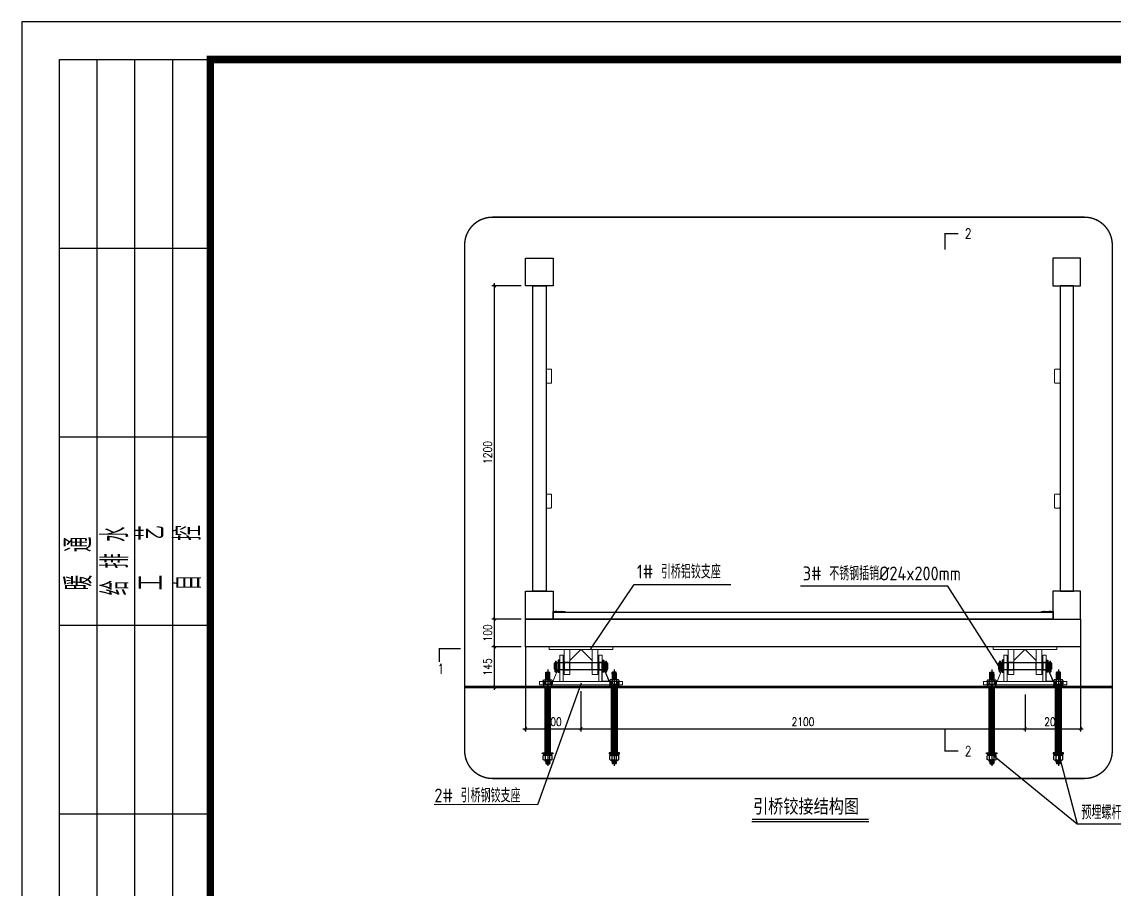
# Model space of a CAD drawing. Extents: x -259369 to -50372, y -155978 to 198088.
# Drawn here: x -107106 to -103170, y 34081 to 37206 of the extents above; entities that cross this region are included whole.
import ezdxf
from ezdxf.enums import TextEntityAlignment as Align

# ---------------------------------------------------------------- set-up
doc = ezdxf.new("R2010")
doc.units = 0
doc.header["$LTSCALE"] = 1000
doc.header["$MEASUREMENT"] = 0
for name, pattern in [('BLTA11-LD-L-4001_Plot Plan for Seawater Intake System_20140729$0$CENTER2', [1.125, 0.75, -0.125, 0.125, -0.125]), ('BLTA11-LD-L-4001_Plot Plan for Seawater Intake System_20140729$0$PHANTOM2', [1.25, 0.625, -0.125, 0.125, -0.125, 0.125, -0.125]), ('CENTER', [2, 1.25, -0.25, 0.25, -0.25]), ('DASHDOT2', [12.7, 6.35, -3.175, 0, -3.175]), ('DIVIDEX2', [63.5, 25.4, -12.7, 0, -12.7, 0, -12.7])]:
    doc.linetypes.add(name, pattern=pattern)
for name, color, linetype in [('BS-Annectent', 115, 'Continuous'), ('BS-Index symbol', 35, 'Continuous'), ('hjh文字', 7, 'Continuous'), ('HR-dimension', 9, 'Continuous'), ('HR-Indentifier', 6, 'Continuous'), ('HR-Structure', 5, 'Continuous'), ('HR-text', 2, 'Continuous'), ('标注', 9, 'Continuous'), ('铝横梁', 220, 'Continuous'), ('铝通', 4, 'Continuous'), ('面板', 44, 'Continuous')]:
    doc.layers.add(name, color=color, linetype=linetype)
doc.layers.add('型材', color=7, linetype='Continuous', lineweight=15)
doc.layers.add('结构', color=52, linetype='Continuous', lineweight=18)
doc.styles.add('HZTXT', font='txtw.shx', dxfattribs={"width": 0.8, "bigfont": 'hztxtw.shx'})
doc.styles.get("Standard").update_dxf_attribs({"font": 'gbenor.shx', "bigfont": 'gbcbig.shx'})
doc.styles.add('工程字体', font='', dxfattribs={"width": 0.8})
doc.styles.get('工程字体').set_extended_font_data('SimSun')
doc.dimstyles.new('HR-A2-DIM10', dxfattribs={"dimscale": 10, "dimtxt": 3, "dimasz": 1, "dimexe": 1, "dimexo": 1.5, "dimgap": 1, "dimtad": 1, "dimdec": 1, "dimdsep": 46, "dimtxsty": 'HZTXT', "dimblk": 'ARCHTICK', "dimcen": 0, "dimdle": 1, "dimclrd": 256, "dimclre": 256, "dimclrt": 6, "dimadec": 1, "dimazin": 0, "dimtfac": 1, "dimtdec": 1, "dimtix": 1, "dimtmove": 2, "dimatfit": 3, "dimfxl": 15, "dimtolj": 1, "dimtzin": 0, "dimarcsym": 1})
doc.dimstyles.new('HR-BI-DIM5', dxfattribs={"dimscale": 6, "dimtxt": 5, "dimasz": 1, "dimexe": 1, "dimexo": 1.5, "dimgap": 2, "dimtad": 1, "dimdec": 1, "dimdsep": 46, "dimtxsty": 'HZTXT', "dimcen": 0, "dimdle": 1, "dimclrd": 256, "dimclre": 256, "dimclrt": 2, "dimadec": 1, "dimazin": 0, "dimtfac": 1, "dimtdec": 1, "dimtix": 1, "dimtmove": 2, "dimatfit": 3, "dimfxl": 1, "dimtfill": 1, "dimtolj": 1, "dimtzin": 0, "dimarcsym": 1})

# ---------------------------------------------------------------- blocks, each defined once
blk = doc.blocks.new('$TITLEBLK$00000095')
for p, q in [((-150, 20), (-150, 0)), ((-150, 20), (0, 20)), ((-125, 20), (-125, 0)), ((-100, 20), (-100, 0)), ((-75, 20), (-75, 0)), ((-75, 20), (-75, 0)), ((-50, 20), (-50, 0)), ((-25, 20), (-25, 0)), ((0, 20), (0, 0)), ((-150, 15), (-75, 15)), ((-75, 15), (0, 15)), ((-150, 10), (-75, 10)), ((-75, 10), (0, 10)), ((-150, 5), (-75, 5)), ((-75, 5), (0, 5))]:
    blk.add_line(p, q)
at = {"width": 0.8}
for s, p in [('建   筑', (-146.45, 15.65)), ('暖  通', (-70.35, 15.73)), ('结   构', (-146.45, 10.91)), ('给 排 水', (-71.03, 10.9)), ('电   气', (-146.45, 5.65)), ('工   艺', (-70.35, 6.13)), ('通   讯', (-146.45, 0.88)), ('自   控', (-70.35, 1.24))]:
    blk.add_text(s, height=3.509, dxfattribs=at).set_placement(p)
blk = doc.blocks.new('rgthtyjyuk')
blk.add_lwpolyline([(0, 0), (420, 0), (420, 297), (0, 297)], close=True)
at = {"const_width": 1}
blk.add_lwpolyline([(25, 5), (415, 5), (415, 292), (25, 292)], close=True, dxfattribs=at)
at = {"rotation": 90}
blk.add_blockref('$TITLEBLK$00000095', (25, 292), dxfattribs=at)
blk = doc.blocks.new('*U215')
blk.add_line((0, 0), (42.13, 0))
at = {"const_width": 0.5}
blk.add_lwpolyline([(0, 0.75), (42.13, 0.75)], dxfattribs=at)
at = {"style": '工程字体', "width": 0.8}
blk.add_attdef('图名标注', (0.42, 3), '', height=5, dxfattribs=at)
blk = doc.blocks.new('_ArchTick')
at = {"color": 0, "linetype": 'ByBlock', "const_width": 0.4}
blk.add_lwpolyline([(-0.5, -0.5), (0.5, 0.5)], dxfattribs=at)
blk = doc.blocks.new('*D1912')
at = {"layer": 'Defpoints', "color": 0, "ltscale": 1.5, "transparency": 16777216}
for p in [(-105403, 34954.3), (-105291.5, 34954.3), (-105291.5, 34809.1, 0)]:
    blk.add_point(p, dxfattribs=at)
at = {"layer": 'HR-dimension', "lineweight": -2, "ltscale": 1.5, "transparency": 16777216}
for p, q in [((-105306.5, 34954.3), (-105413, 34954.3)), ((-105403, 34799.1), (-105403, 34964.3)), ((-105306.5, 34809.1), (-105413, 34809.1))]:
    blk.add_line(p, q, dxfattribs=at)
at = {"layer": 'HR-dimension', "lineweight": -2, "ltscale": 1.5, "transparency": 16777216, "xscale": 10, "yscale": 10, "zscale": 10}
for p, rotation in [((-105403, 34954.3), 90), ((-105403, 34809.1), 270)]:
    blk.add_blockref('_ArchTick', p, dxfattribs=dict(at, rotation=rotation))
at = {"layer": 'HR-dimension', "color": 6, "ltscale": 1.5, "transparency": 16777216, "insert": (-105428, 34881.7), "char_height": 30, "attachment_point": 5, "rotation": 90, "style": 'HZTXT'}
blk.add_mtext('\\A1;145', dxfattribs=at)
blk = doc.blocks.new('A$C53155591')
at = {"layer": 'BS-Annectent'}
for p, q in [((8.8, 0.4), (3.9, 2.2)), ((24, 16.3), (11.3, 16.3)), ((24, 8.2), (11.3, 8.2)), ((8.8, -2.2), (3.9, -0.4)), ((24, -8.2), (11.3, -8.2)), ((24, -16.3), (11.3, -16.3))]:
    blk.add_line(p, q, dxfattribs=at)
for points in [[(3.9, -18.8), (0, -18.8), (0, 18.8), (3.9, 18.8)], [(8.8, -14.7), (8.8, 14.7), (3.9, 14.7), (3.9, -14.7)]]:
    blk.add_lwpolyline(points, close=True, dxfattribs=at)
for points in [[(11.3, 16.3, 0.612824), (11.3, 8.2, 0.305874), (11.3, -8.2, 0.612824), (11.3, -16.3)], [(24, 16.3, -0.612824), (24, 8.2, -0.305874), (24, -8.2, -0.612824), (24, -16.3)]]:
    blk.add_lwpolyline(points, format="xyb", dxfattribs=at)
blk = doc.blocks.new('A$C3497b61f')
at = {"color": 1, "linetype": 'DASHDOT2'}
blk.add_line((-309.5, 0), (37.4, 0), dxfattribs=at)
at = {"layer": 'BS-Annectent'}
for p, q in [((-300.6, -5.4), (-300.6, 5.4)), ((-294.1, 7.2), (-299.6, 7.2)), ((-294.8, 3.6), (-299.6, 3.6)), ((-294.2, -9.4), (-293, 9.4)), ((-291.1, -9.4), (-289.8, 9.4)), ((-287.9, -9.4), (-286.7, 9.4)), ((-284.8, -9.4), (-283.5, 9.4)), ((-281.7, -9.4), (-280.4, 9.4)), ((-278.5, -9.4), (-277.3, 9.4)), ((-275.4, -9.4), (-274.1, 9.4)), ((-246.6, -0.5), (-245.9, 9.4)), ((-245.9, 9.4), (-246.6, 8.2)), ((-244.4, 6.3), (-245.9, 9.4)), ((-244.4, 6.3), (-245.3, -6.3)), ((-244, -9.4), (-242.8, 9.4)), ((-240.9, -9.4), (-239.6, 9.4)), ((-237.7, -9.4), (-236.5, 9.4)), ((-234.6, -9.4), (-233.3, 9.4)), ((-231.5, -9.4), (-230.2, 9.4)), ((-228.3, -9.4), (-227.1, 9.4)), ((-225.2, -9.4), (-223.9, 9.4)), ((-222, -9.4), (-220.8, 9.4)), ((-218.9, -9.4), (-217.7, 9.4)), ((-215.8, -9.4), (-214.5, 9.4)), ((-212.6, -9.4), (-211.4, 9.4)), ((-209.5, -9.4), (-208.3, 9.4)), ((-206.4, -9.4), (-205.1, 9.4)), ((-203.2, -9.4), (-202, 9.4)), ((-200.1, -9.4), (-198.8, 9.4)), ((-196.9, -9.4), (-195.7, 9.4)), ((-193.8, -9.4), (-192.6, 9.4)), ((-190.7, -9.4), (-189.4, 9.4)), ((-187.5, -9.4), (-186.3, 9.4)), ((-184.4, -9.4), (-183.2, 9.4)), ((-181.3, -9.4), (-180, 9.4)), ((-178.1, -9.4), (-176.9, 9.4)), ((-175, -9.4), (-173.7, 9.4)), ((-171.9, -9.4), (-170.6, 9.4)), ((-168.7, -9.4), (-167.5, 9.4)), ((-165.6, -9.4), (-164.3, 9.4)), ((-162.4, -9.4), (-161.2, 9.4)), ((-159.3, -9.4), (-158.1, 9.4)), ((-156.2, -9.4), (-154.9, 9.4)), ((-153, -9.4), (-151.8, 9.4)), ((-149.9, -9.4), (-148.6, 9.4)), ((-147.2, 6.3), (-148.6, 9.4)), ((-147.2, 6.3), (-148.1, -6.3)), ((-146.8, -9.4), (-145.5, 9.4)), ((-143.6, -9.4), (-142.4, 9.4)), ((-140.5, -9.4), (-139.2, 9.4)), ((-137.3, -9.4), (-136.1, 9.4)), ((-134.2, -9.4), (-133, 9.4)), ((-131.1, -9.4), (-129.8, 9.4)), ((-127.9, -9.4), (-126.7, 9.4)), ((-124.8, -9.4), (-123.5, 9.4)), ((-121.7, -9.4), (-120.4, 9.4)), ((-118.5, -9.4), (-117.3, 9.4)), ((-115.8, 6.3), (-116.7, -6.3)), ((-115.4, -9.4), (-114.1, 9.4)), ((-112.2, -9.4), (-111, 9.4)), ((-109.1, -9.4), (-107.9, 9.4)), ((-106, -9.4), (-104.7, 9.4)), ((-102.8, -9.4), (-101.6, 9.4)), ((-99.7, -9.4), (-98.4, 9.4)), ((-96.6, -9.4), (-95.3, 9.4)), ((-93.4, -9.4), (-92.2, 9.4)), ((-90.3, -9.4), (-89, 9.4)), ((-87.1, -9.4), (-85.9, 9.4)), ((-84, -9.4), (-82.8, 9.4)), ((-80.9, -9.4), (-79.6, 9.4)), ((-77.7, -9.4), (-76.5, 9.4)), ((-74.6, -9.4), (-73.3, 9.4)), ((-71.5, -9.4), (-70.2, 9.4)), ((-68.3, -9.4), (-67.1, 9.4)), ((-65.2, -9.4), (-63.9, 9.4)), ((-62, -9.4), (-60.8, 9.4)), ((-58.9, -9.4), (-57.7, 9.4)), ((-55.8, -9.4), (-54.5, 9.4)), ((-52.6, -9.4), (-51.4, 9.4)), ((-49.5, -9.4), (-48.3, 9.4)), ((-46.4, -9.4), (-45.1, 9.4)), ((-43.2, -9.4), (-42, 9.4)), ((-40.1, -9.4), (-38.8, 9.4)), ((-36.9, -9.4), (-35.7, 9.4)), ((-33.8, -9.4), (-32.6, 9.4)), ((-30.7, -9.4), (-29.4, 9.4)), ((-27.5, -9.4), (-26.3, 9.4)), ((-24.4, -9.4), (-23.2, 9.4)), ((-21.3, -9.4), (-20, 9.4)), ((-18.1, -9.4), (-16.9, 9.4)), ((-15, -9.4), (-13.7, 9.4)), ((-12.3, 6.3), (-13.2, -6.3)), ((-10.6, 9.4), (-12.3, 6.3)), ((-11.9, -9.4), (-10.6, 9.4)), ((-10, 8.1), (-10.6, 9.4)), ((-1.2, 0.4), (-6.1, 2.2)), ((-1.2, 12.2), (-1.2, -12.2)), ((14, 16.3), (1.3, 16.3)), ((14, 8.2), (1.3, 8.2)), ((16.5, 12.2), (16.5, -12.2)), ((17.4, 6.3), (16.5, 8.2)), ((17.4, 6.3), (16.5, -6.3)), ((19.1, 9.4), (17.4, 6.3)), ((19.1, 9.4), (17.8, -9.4)), ((20.5, 6.3), (19.1, 9.4)), ((20.5, 6.3), (19.6, -6.3)), ((22.2, 9.4), (20.5, 6.3)), ((22.2, 9.4), (21, -9.4)), ((23.7, 6.3), (22.2, 9.4)), ((23.7, 6.3), (22.8, -6.3)), ((23.2, 7.2), (28.5, 7.2)), ((23.5, 3.6), (28.5, 3.6)), ((29.4, -5.4), (29.4, 5.4)), ((-295.3, -3.6), (-299.6, -3.6)), ((-295.1, -7.2), (-299.6, -7.2)), ((-245.3, -6.3), (-246.6, -8.4)), ((-11.9, -9.4), (-13.2, -6.3)), ((-10, -6.3), (-11.9, -9.4)), ((-10, -5.7), (-10, -6.3)), ((-1.2, -2.2), (-6.1, -0.4)), ((14, -8.2), (1.3, -8.2)), ((14, -16.3), (1.3, -16.3)), ((17.8, -9.4), (16.5, -6.3)), ((19.6, -6.3), (17.8, -9.4)), ((21, -9.4), (19.6, -6.3)), ((22.8, -6.3), (21, -9.4)), ((22.2, -7.2), (28.5, -7.2)), ((23, -3.6), (28.5, -3.6))]:
    blk.add_line(p, q, dxfattribs=at)
for points in [[(-299.6, -7.2, -0.516475), (-299.6, -3.6, -0.258238), (-299.6, 3.6, -0.516475), (-299.6, 7.2)], [(1.3, 16.3, 0.612824), (1.3, 8.2, 0.305874), (1.3, -8.2, 0.612824), (1.3, -16.3)], [(14, 16.3, -0.612824), (14, 8.2, -0.305874), (14, -8.2, -0.612824), (14, -16.3)], [(28.5, -7.2, 0.516475), (28.5, -3.6, 0.258238), (28.5, 3.6, 0.516475), (28.5, 7.2)]]:
    blk.add_lwpolyline(points, format="xyb", dxfattribs=at)
blk.add_lwpolyline([(-10, 9.9), (-246.6, 9.9), (-246.6, -9.9), (-10, -9.9)], dxfattribs=at)
for points in [[(-6.1, -18.8), (-10, -18.8), (-10, 18.8), (-6.1, 18.8)], [(-1.2, -14.7), (-1.2, 14.7), (-6.1, 14.7), (-6.1, -14.7)]]:
    blk.add_lwpolyline(points, close=True, dxfattribs=at)
at = {"layer": 'HR-dimension', "rotation": 180}
blk.add_blockref('A$C53155591', (-246.6, 0), dxfattribs=at)
blk = doc.blocks.new('*D1944')
at = {"layer": 'Defpoints', "color": 0, "ltscale": 1.5, "transparency": 16777216}
for p in [(-105291.5, 34970.9, 0), (-105091.5, 34797.1), (-105091.5, 34659)]:
    blk.add_point(p, dxfattribs=at)
at = {"layer": 'HR-dimension', "lineweight": -2, "ltscale": 1.5, "transparency": 16777216}
for p, q in [((-105291.5, 34955.9), (-105291.5, 34649)), ((-105091.5, 34782.1), (-105091.5, 34649)), ((-105301.5, 34659), (-105081.5, 34659))]:
    blk.add_line(p, q, dxfattribs=at)
at = {"layer": 'HR-dimension', "lineweight": -2, "ltscale": 1.5, "transparency": 16777216, "xscale": 10, "yscale": 10, "zscale": 10, "rotation": 180}
blk.add_blockref('_ArchTick', (-105291.5, 34659), dxfattribs=at)
at = {"layer": 'HR-dimension', "lineweight": -2, "ltscale": 1.5, "transparency": 16777216, "xscale": 10, "yscale": 10, "zscale": 10}
blk.add_blockref('_ArchTick', (-105091.5, 34659), dxfattribs=at)
at = {"layer": 'HR-dimension', "color": 6, "ltscale": 1.5, "transparency": 16777216, "insert": (-105191.5, 34684), "char_height": 30, "attachment_point": 5, "style": 'HZTXT'}
blk.add_mtext('\\A1;200', dxfattribs=at)
blk = doc.blocks.new('*D1945')
at = {"layer": 'Defpoints', "color": 0, "ltscale": 1.5, "transparency": 16777216}
for p in [(-105091.5, 34809.1), (-103491.5, 34797.1), (-103491.5, 34659)]:
    blk.add_point(p, dxfattribs=at)
at = {"layer": 'HR-dimension', "lineweight": -2, "ltscale": 1.5, "transparency": 16777216}
for p, q in [((-105091.5, 34794.1), (-105091.5, 34649)), ((-103491.5, 34782.1), (-103491.5, 34649)), ((-105101.5, 34659), (-103481.5, 34659))]:
    blk.add_line(p, q, dxfattribs=at)
at = {"layer": 'HR-dimension', "lineweight": -2, "ltscale": 1.5, "transparency": 16777216, "xscale": 10, "yscale": 10, "zscale": 10, "rotation": 180}
blk.add_blockref('_ArchTick', (-105091.5, 34659), dxfattribs=at)
at = {"layer": 'HR-dimension', "lineweight": -2, "ltscale": 1.5, "transparency": 16777216, "xscale": 10, "yscale": 10, "zscale": 10}
blk.add_blockref('_ArchTick', (-103491.5, 34659), dxfattribs=at)
at = {"layer": 'HR-dimension', "color": 6, "ltscale": 1.5, "transparency": 16777216, "insert": (-104291.5, 34684), "char_height": 30, "attachment_point": 5, "style": 'HZTXT'}
blk.add_mtext('\\A1;2100', dxfattribs=at)
blk = doc.blocks.new('*D1946')
at = {"layer": 'Defpoints', "color": 0, "ltscale": 1.5, "transparency": 16777216}
for p in [(-103291.5, 34970.9, 0), (-103491.5, 34797.1), (-103291.5, 34659)]:
    blk.add_point(p, dxfattribs=at)
at = {"layer": 'HR-dimension', "lineweight": -2, "ltscale": 1.5, "transparency": 16777216}
for p, q in [((-103291.5, 34955.9), (-103291.5, 34649)), ((-103491.5, 34782.1), (-103491.5, 34649)), ((-103501.5, 34659), (-103281.5, 34659))]:
    blk.add_line(p, q, dxfattribs=at)
at = {"layer": 'HR-dimension', "lineweight": -2, "ltscale": 1.5, "transparency": 16777216, "xscale": 10, "yscale": 10, "zscale": 10, "rotation": 180}
blk.add_blockref('_ArchTick', (-103491.5, 34659), dxfattribs=at)
at = {"layer": 'HR-dimension', "lineweight": -2, "ltscale": 1.5, "transparency": 16777216, "xscale": 10, "yscale": 10, "zscale": 10}
blk.add_blockref('_ArchTick', (-103291.5, 34659), dxfattribs=at)
at = {"layer": 'HR-dimension', "color": 6, "ltscale": 1.5, "transparency": 16777216, "insert": (-103391.5, 34684), "char_height": 30, "attachment_point": 5, "style": 'HZTXT'}
blk.add_mtext('\\A1;200', dxfattribs=at)
blk = doc.blocks.new('Fushou')
at = {"layer": '型材'}
blk.add_lwpolyline([(320873, 174507.1, 0.414214), (320878, 174512.1), (320878, 174602.1, 0.414214), (320873, 174607.1), (320843, 174607.1, 0.414214), (320838, 174602.1), (320838, 174512.1, 0.414214), (320843, 174507.1)], format="xyb", close=True, dxfattribs=at)
at = {"layer": '型材', "elevation": 0}
blk.add_lwpolyline([(320873, 173607.1, 0.414214), (320878, 173612.1), (320878, 173702.1, 0.414214), (320873, 173707.1), (320843, 173707.1, 0.414214), (320838, 173702.1), (320838, 173612.1, 0.414214), (320843, 173607.1)], format="xyb", close=True, dxfattribs=at)
at = {"layer": '铝横梁', "color": 6}
blk.add_lwpolyline([(320742, 175207.1), (320838, 175207.1), (320838, 173007.1), (320742, 173007.1)], close=True, dxfattribs=at)
at = {"layer": '铝通'}
for points in [[(320690, 175207.1), (320690, 175407.1), (320890, 175407.1), (320890, 175207.1), (320690, 175207.1)], [(320690, 172807.1), (320690, 173007.1), (320890, 173007.1), (320890, 172807.1), (320690, 172807.1)]]:
    blk.add_lwpolyline(points, dxfattribs=at)
blk = doc.blocks.new('接岸铝支座')
at = {"color": 1, "linetype": 'BLTA11-LD-L-4001_Plot Plan for Seawater Intake System_20140729$0$CENTER2', "ltscale": 5}
for points in [[(394146.5, 96616.9), (394146.5, 96596.9), (394120.5, 96596.9), (394120.5, 96616.9)], [(394146.5, 96495.9), (394146.5, 96515.9), (394120.5, 96515.9), (394120.5, 96495.9)]]:
    blk.add_lwpolyline(points, close=True, dxfattribs=at)
at = {"layer": '型材'}
for points in [[(394063.5, 96441.4), (394063.5, 96671.4), (394073.5, 96671.4), (394073.5, 96441.4)], [(394163.5, 96616.9), (394163.5, 96596.9), (394073.5, 96596.9), (394073.5, 96616.9)], [(394073.5, 96556.9), (394113.5, 96596.9), (394073.5, 96596.9)], [(394073.5, 96555.9), (394113.5, 96515.9), (394073.5, 96515.9)], [(394163.5, 96495.9), (394163.5, 96515.9), (394073.5, 96515.9), (394073.5, 96495.9)]]:
    blk.add_lwpolyline(points, close=True, dxfattribs=at)
blk = doc.blocks.new('接岸钢支座')
at = {"color": 1, "linetype": 'BLTA11-LD-L-4001_Plot Plan for Seawater Intake System_20140729$0$PHANTOM2', "ltscale": 5}
for p, q in [((394020.5, 96870), (394020.5, 96882)), ((394031.5, 96859.3), (394031.5, 96889.3)), ((394042.5, 96870), (394042.5, 96882)), ((394260.5, 96870), (394260.5, 96882)), ((394271.5, 96859.3), (394271.5, 96889.3)), ((394282.5, 96870), (394282.5, 96882))]:
    blk.add_line(p, q, dxfattribs=at)
blk.add_lwpolyline([(394252.5, 96870), (394227.5, 96870), (394227.5, 96810)], close=True)
for points in [[(394075.5, 96802), (394087.5, 96802), (394087.5, 96828), (394075.5, 96828)], [(394227.5, 96802), (394215.5, 96802), (394215.5, 96828), (394227.5, 96828)]]:
    blk.add_lwpolyline(points, close=True, dxfattribs=at)
at = {"layer": '结构'}
for points in [[(394301.5, 96882), (394001.5, 96882), (394001.5, 96870), (394301.5, 96870)], [(394050.5, 96870), (394075.5, 96870), (394075.5, 96810)], [(394075.5, 96775), (394087.5, 96775), (394087.5, 96870), (394075.5, 96870)], [(394227.5, 96775), (394215.5, 96775), (394215.5, 96870), (394227.5, 96870)]]:
    blk.add_lwpolyline(points, close=True, dxfattribs=at)
blk = doc.blocks.new('Split_Pins_GB91')
at = {"color": 8, "linetype": 'Continuous', "lineweight": 15}
for p, q in [((-3.4, 6.3), (-6.9, 3.1)), ((0, 4.7), (0, -4.7)), ((-3.4, -6.3), (-6.9, -3.1))]:
    blk.add_line(p, q, dxfattribs=at)
at = {"color": 7, "linetype": 'Continuous', "lineweight": 15}
for p, q in [((50, 4.7), (0, 4.7)), ((0, 0), (56.3, 0)), ((50, 4.7), (50, 0)), ((56.3, -4.7), (56.3, 0)), ((0, -4.7), (56.3, -4.7))]:
    blk.add_line(p, q, dxfattribs=at)
for centre, radius, start, end in [((-10.5, 0), 9.5, 41.31782, 318.68218), ((-10.5, 0), 4.75, 41.31782, 318.68218), ((0, 9.2), 9.23, 221.31782, 270), ((0, -9.2), 9.23, 90, 138.68218), ((0, 9.2), 4.48, 221.31782, 270), ((0, -9.2), 4.48, 90, 138.68218)]:
    blk.add_arc(centre, radius, start, end, dxfattribs=at)
blk = doc.blocks.new('PIN-M24x200')
for points in [[(38986.9, 4427.6), (38986.9, 4451.6), (38985.9, 4450.6), (38985.9, 4428.6), (38986.9, 4427.6)], [(39174.9, 4427.6), (39175.9, 4428.6), (39175.9, 4450.6), (39174.9, 4451.6), (39174.9, 4427.6)]]:
    blk.add_lwpolyline(points)
for points in [[(38986.9, 4451.6), (39174.9, 4451.6), (39174.9, 4427.6), (38986.9, 4427.6)], [(38998.5, 4417.6), (39002.5, 4417.6), (39002.5, 4461.6), (38998.5, 4461.6)], [(39163.3, 4417.6), (39159.3, 4417.6), (39159.3, 4461.6), (39163.3, 4461.6)]]:
    blk.add_lwpolyline(points, close=True)
at = {"layer": '标注', "color": 1, "linetype": 'CENTER', "ltscale": 0.1}
for centre in [(38991.9, 4439.6), (39169.9, 4439.6)]:
    blk.add_circle(centre, 2.5, dxfattribs=at)
at = {"yscale": 0.5315191496507999, "zscale": 0.5315191496507999}
for p, xscale, rotation in [((38991.9, 4427.6), -0.5315191496507999, 270), ((39169.9, 4427.6), 0.5315191496507999, 90.00000000000001)]:
    blk.add_blockref('Split_Pins_GB91', p, dxfattribs=dict(at, xscale=xscale, rotation=rotation))
blk = doc.blocks.new('*D1947')
at = {"layer": 'Defpoints', "color": 0, "ltscale": 1.5, "transparency": 16777216}
for p in [(-105403, 35054.3), (-105291.5, 35054.3), (-105291.5, 34954.3)]:
    blk.add_point(p, dxfattribs=at)
at = {"layer": 'HR-dimension', "lineweight": -2, "ltscale": 1.5, "transparency": 16777216}
for p, q in [((-105306.5, 35054.3), (-105413, 35054.3)), ((-105403, 34944.3), (-105403, 35064.3)), ((-105306.5, 34954.3), (-105413, 34954.3))]:
    blk.add_line(p, q, dxfattribs=at)
at = {"layer": 'HR-dimension', "lineweight": -2, "ltscale": 1.5, "transparency": 16777216, "xscale": 10, "yscale": 10, "zscale": 10}
for p, rotation in [((-105403, 35054.3), 90), ((-105403, 34954.3), 270)]:
    blk.add_blockref('_ArchTick', p, dxfattribs=dict(at, rotation=rotation))
at = {"layer": 'HR-dimension', "color": 6, "ltscale": 1.5, "transparency": 16777216, "insert": (-105428, 35004.3), "char_height": 30, "attachment_point": 5, "rotation": 90, "style": 'HZTXT'}
blk.add_mtext('\\A1;100', dxfattribs=at)
blk = doc.blocks.new('*D1948')
at = {"layer": 'Defpoints', "color": 0, "ltscale": 1.5, "transparency": 16777216}
for p in [(-105403, 36254.3), (-105291.5, 36254.3), (-105291.5, 35054.3)]:
    blk.add_point(p, dxfattribs=at)
at = {"layer": 'HR-dimension', "lineweight": -2, "ltscale": 1.5, "transparency": 16777216}
for p, q in [((-105306.5, 36254.3), (-105413, 36254.3)), ((-105403, 35044.3), (-105403, 36264.3)), ((-105306.5, 35054.3), (-105413, 35054.3))]:
    blk.add_line(p, q, dxfattribs=at)
at = {"layer": 'HR-dimension', "lineweight": -2, "ltscale": 1.5, "transparency": 16777216, "xscale": 10, "yscale": 10, "zscale": 10}
for p, rotation in [((-105403, 36254.3), 90), ((-105403, 35054.3), 270)]:
    blk.add_blockref('_ArchTick', p, dxfattribs=dict(at, rotation=rotation))
at = {"layer": 'HR-dimension', "color": 6, "ltscale": 1.5, "transparency": 16777216, "insert": (-105428, 35654.3), "char_height": 30, "attachment_point": 5, "rotation": 90, "style": 'HZTXT'}
blk.add_mtext('\\A1;1200', dxfattribs=at)

msp = doc.modelspace()

# ---------------------------------------------------------------- linework, layer by layer
at = {"elevation": 0}
msp.add_lwpolyline([(-103291.49, 34954.29), (-105291.5, 34954.29), (-105291.5, 35054.29), (-103291.49, 35054.29)], close=True, dxfattribs=at)
at = {"layer": 'BS-Index symbol', "color": 1, "linetype": 'DIVIDEX2', "const_width": 5, "flags": 128}
msp.add_lwpolyline([(-105410.64, 36502.07), (-103277.18, 36502.07, -0.4142136), (-103177.18, 36402.07), (-103177.18, 34579.86, -0.4142136), (-103277.18, 34479.86), (-105410.64, 34479.86, -0.4142136), (-105510.64, 34579.86), (-105510.64, 36402.07, -0.4142136)], format="xyb", close=True, dxfattribs=at)
at = {"layer": 'HR-Indentifier', "const_width": 4.8}
for points in [[(-103780.46, 36384.95), (-103780.46, 36442.96), (-103732.46, 36442.96)], [(-103780.46, 34655.4), (-103780.46, 34578.6), (-103732.46, 34578.6)]]:
    msp.add_lwpolyline(points, dxfattribs=at)
at = {"layer": 'HR-Indentifier', "const_width": 4.8, "elevation": 0}
msp.add_lwpolyline([(-105524.97, 34948.09), (-105601.77, 34948.09), (-105601.77, 34900.09)], dxfattribs=at)
at = {"layer": 'HR-Structure', "lineweight": 50, "ltscale": 5}
msp.add_line((-103177.18, 34809.06), (-105510.64, 34809.06), dxfattribs=at)
at = {"layer": '型材', "color": 4, "elevation": 0}
for points in [[(-105182.55, 35082.34, 0.4142136), (-105183.12, 35082.34), (-105184.05, 35081.41, -0.1989124), (-105184.33, 35081.29), (-105192.5, 35081.29, 0.4142136), (-105193.5, 35080.29), (-105193.5, 35057.79, 0.4142136), (-105193, 35057.29), (-105192, 35057.29, 0.4142136), (-105191.5, 35057.79), (-105191.5, 35079.29), (-105148.8, 35079.29, 0.6656441), (-105148.59, 35079.8, 0.2007367), (-105152.15, 35081.29), (-105157.67, 35081.29, -0.1989124), (-105157.96, 35081.41), (-105158.89, 35082.34, 0.4142136), (-105159.45, 35082.34), (-105160.22, 35081.58, -0.4142136), (-105160.78, 35081.58), (-105161.55, 35082.34, 0.4142136), (-105162.12, 35082.34), (-105163.05, 35081.41, -0.1989124), (-105163.33, 35081.29), (-105178.67, 35081.29, -0.1989124), (-105178.96, 35081.41), (-105179.89, 35082.34, 0.4142136), (-105180.45, 35082.34), (-105181.22, 35081.58, -0.4142136), (-105181.78, 35081.58)], [(-103400.44, 35082.34, -0.4142136), (-103399.87, 35082.34), (-103398.94, 35081.41, 0.1989124), (-103398.66, 35081.29), (-103390.49, 35081.29, -0.4142136), (-103389.49, 35080.29), (-103389.49, 35057.79, -0.4142136), (-103389.99, 35057.29), (-103390.99, 35057.29, -0.4142136), (-103391.49, 35057.79), (-103391.49, 35079.29), (-103434.19, 35079.29, -0.6656441), (-103434.4, 35079.8, -0.2007367), (-103430.84, 35081.29), (-103425.32, 35081.29, 0.1989124), (-103425.03, 35081.41), (-103424.1, 35082.34, -0.4142136), (-103423.54, 35082.34), (-103422.77, 35081.58, 0.4142136), (-103422.21, 35081.58), (-103421.44, 35082.34, -0.4142136), (-103420.87, 35082.34), (-103419.94, 35081.41, 0.1989124), (-103419.66, 35081.29), (-103404.32, 35081.29, 0.1989124), (-103404.03, 35081.41), (-103403.1, 35082.34, -0.4142136), (-103402.54, 35082.34), (-103401.77, 35081.58, 0.4142136), (-103401.21, 35081.58)]]:
    msp.add_lwpolyline(points, format="xyb", close=True, dxfattribs=at)
at = {"layer": '面板', "elevation": 0}
msp.add_lwpolyline([(-105191.5, 35054.29), (-105191.5, 35079.29), (-103391.49, 35079.29), (-103391.49, 35054.29)], close=True, dxfattribs=at)

# ---------------------------------------------------------------- block references
at = {"xscale": 27.17490191684078, "yscale": 27.17490191684078, "zscale": 27.17490191684078}
msp.add_blockref('rgthtyjyuk', (-107106.17, 29134.87), dxfattribs=at)
at = {"color": 7, "yscale": 0.4999999999999994, "zscale": 0.4999999999999994}
for p, xscale in [((-265636.51, -51349.28, 0), 0.4999999999999994), ((57053.52, -51349.28, 0), -0.4999999999999994)]:
    msp.add_blockref('Fushou', p, dxfattribs=dict(at, xscale=xscale))
at = {"rotation": 270}
for p in [(-201647.88, 429017.82, 0), (-200047.88, 429017.82, 0)]:
    msp.add_blockref('接岸铝支座', p, dxfattribs=at)
at = {"xscale": -1, "rotation": 180}
for p in [(-499242.96, 131699.3, 0), (-497642.96, 131699.3, 0)]:
    msp.add_blockref('接岸钢支座', p, dxfattribs=at)
at = {"xscale": -1}
for p in [(-66010.6, 30444.68, 0), (-64410.6, 30444.68, 0)]:
    msp.add_blockref('PIN-M24x200', p, dxfattribs=at)
at = {"xscale": 10, "yscale": 10, "zscale": 10}
msp.add_blockref('*U215', (-104475.74, 34324.74, 0), dxfattribs=at).add_auto_attribs({'图名标注': '引桥铰接结构图'})
at = {"layer": 'HR-dimension', "rotation": 270}
for p in [(-105211.5, 34562.51, 0), (-103611.5, 34562.51, 0)]:
    msp.add_blockref('A$C3497b61f', p, dxfattribs=at)
at = {"layer": 'HR-dimension', "xscale": -1, "rotation": 90}
for p in [(-104971.5, 34562.51, 0), (-103371.5, 34562.51, 0)]:
    msp.add_blockref('A$C3497b61f', p, dxfattribs=at)

# ---------------------------------------------------------------- texts
at = {"layer": 'hjh文字'}
for s, p in [('1# 引桥铝铰支座', (-104890.3, 35200.12, 0)), ('3# 不锈钢插销%%C24x200mm', (-104292.44, 35193.54, 0)), ('2# 引桥钢铰支座', (-105619.73, 34393.59, 0)), ('预埋螺杆：M20x300mm', (-103288.28, 34332.72, 0))]:
    msp.add_text(s, height=50, dxfattribs=at).set_placement(p)
at = {"layer": 'HR-text', "style": 'HZTXT', "width": 0.8}
for s, p in [('2', (-103708.78, 36442.95)), ('1', (-105608.55, 34874.52, 0)), ('2', (-103708.78, 34578.59))]:
    msp.add_text(s, height=36, dxfattribs=at).set_placement(p, align=Align.MIDDLE_LEFT)

# ---------------------------------------------------------------- dimensions: what is measured, and where the dimension line sits
at = {"layer": 'HR-dimension', "ltscale": 1.5}
for base, p1, p2, picture, middle in [((-105402.99, 36254.29, 0), (-105291.5, 35054.29, 0), (-105291.5, 36254.29, 0), '*D1948', (-105427.99, 35654.29, 0)), ((-105402.99, 35054.29, 0), (-105291.5, 34954.29, 0), (-105291.5, 35054.29, 0), '*D1947', (-105427.99, 35004.29, 0)), ((-105402.99, 34954.29, 0), (-105291.5, 34809.06), (-105291.5, 34954.29, 0), '*D1912', (-105427.99, 34881.68, 0))]:
    dim = msp.add_linear_dim(base=base, p1=p1, p2=p2, angle=90, dimstyle='HR-A2-DIM10', override={"dimdec": 0}, dxfattribs=at)
    dim.commit()
    dim.dimension.update_dxf_attribs({"geometry": picture, "text_midpoint": middle})
for base, p1, p2, picture, middle in [((-105091.5, 34658.99, 0), (-105291.5, 34970.86), (-105091.5, 34797.06, 0), '*D1944', (-105191.5, 34683.99, 0)), ((-103291.5, 34658.99, 0), (-103491.5, 34797.06, 0), (-103291.5, 34970.86), '*D1946', (-103391.5, 34683.99, 0))]:
    dim = msp.add_linear_dim(base=base, p1=p1, p2=p2, dimstyle='HR-A2-DIM10', dxfattribs=at)
    dim.commit()
    dim.dimension.update_dxf_attribs({"geometry": picture, "text_midpoint": middle})
dim = msp.add_linear_dim(base=(-103491.5, 34658.99, 0), p1=(-105091.5, 34809.06, 0), p2=(-103491.5, 34797.06, 0), text='2100', dimstyle='HR-A2-DIM10', dxfattribs=at)
dim.commit()
dim.dimension.update_dxf_attribs({"geometry": '*D1945', "text_midpoint": (-104291.5, 34683.99, 0)})

# ---------------------------------------------------------------- leaders
at = {"layer": 'HR-dimension'}
for points in [[(-105056.25, 34946.54, 0), (-104900.21, 35178.82, 0), (-104551.62, 35178.82, 0)], [(-103586.5, 34884.29, 0), (-103769.67, 35172.48, 0), (-104300.33, 35172.48, 0)], [(-105091.42, 34823.29, 0), (-105247.62, 34384.41, 0), (-105620.43, 34385.83, 0)]]:
    msp.add_leader(points, dimstyle='HR-BI-DIM5', override={"dimgap": 2, "dimtad": 0}, dxfattribs=at)
for points in [[(-103617.23, 34572.51, 0), (-103304.26, 34316.21, 0), (-102838.64, 34316.21, 0)], [(-103371.5, 34570.55, 0), (-103304.26, 34316.21, 0), (-102838.64, 34316.21, 0)]]:
    msp.add_leader(points, dimstyle='HR-BI-DIM5', dxfattribs=at)

doc.saveas('drawing.dxf')
